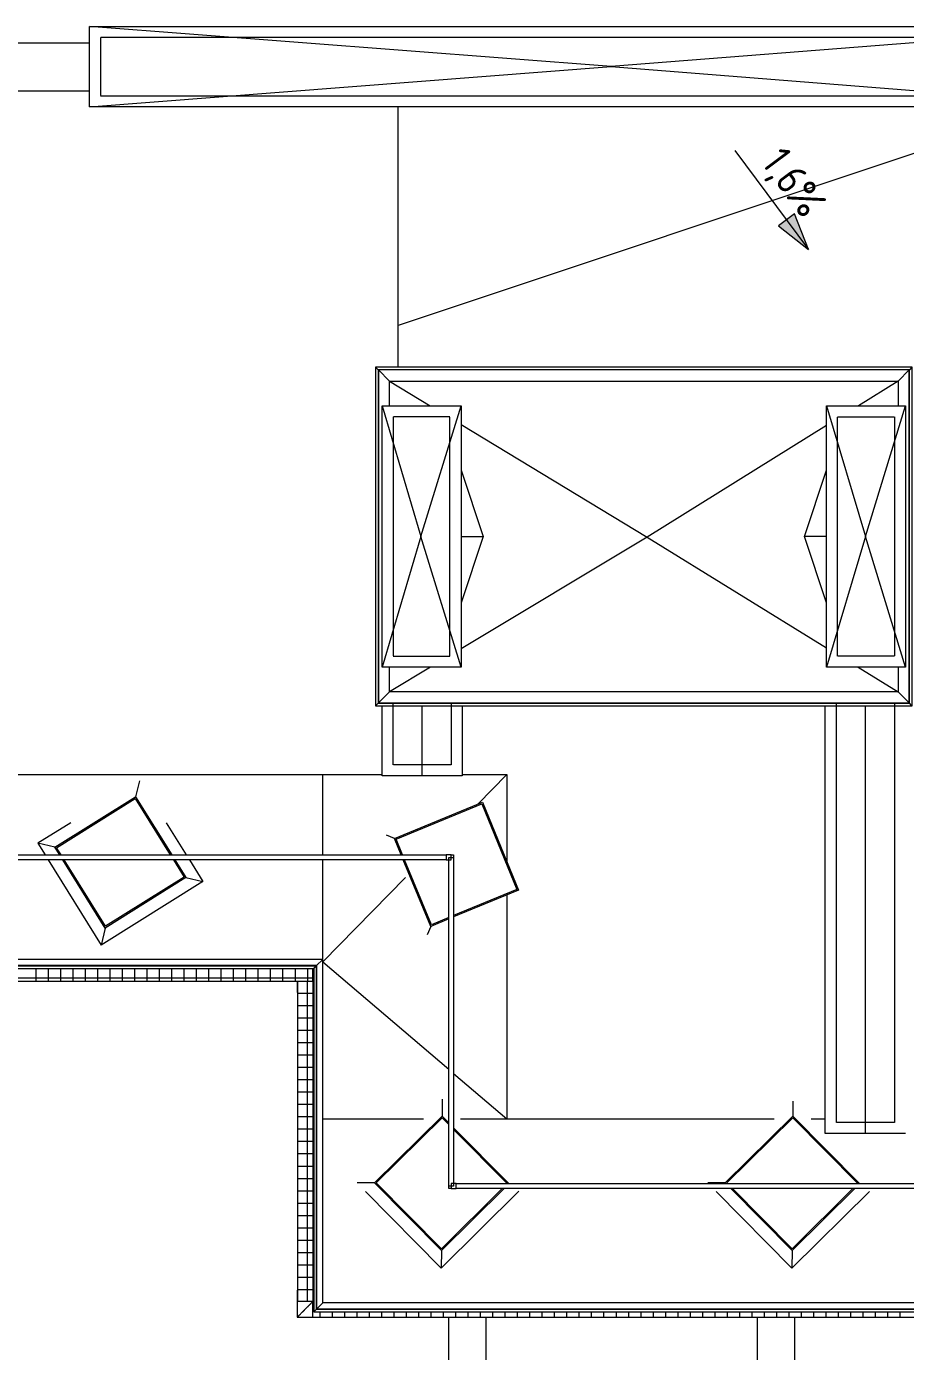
# Model space of a CAD drawing. Header units: millimetres. Extents: x -515342 to 330399, y -224905 to 507333.
# Drawn here: x -276782 to -269662, y 487668 to 498391 of the extents above; entities that cross this region are included whole.
import ezdxf

# ---------------------------------------------------------------- set-up
doc = ezdxf.new("R2010")
doc.units = ezdxf.units.MM
doc.linetypes.add('ADSK_Невидимые', pattern=[5, 3, -2])
for name, color, linetype, lineweight in [('Витраж', 7, 'Continuous', 0), ('Крыша', 7, 'Continuous', 0), ('Линии', 7, 'Continuous', 0), ('Обобщенные модели', 7, 'Continuous', 0), ('Ограждение', 7, 'Continuous', 0), ('Размеры', 7, 'Continuous', 0), ('Стены', 7, 'Continuous', 0), ('Стены наружные', 7, 'Continuous', 0)]:
    doc.layers.add(name, color=color, linetype=linetype, lineweight=lineweight)
doc.styles.add('GOST Common_1', font='', dxfattribs={"width": 0.9, "height": 250})
doc.styles.get('GOST Common_1').set_extended_font_data('GOST Common')

# ---------------------------------------------------------------- blocks, each defined once
blk = doc.blocks.new('Ограждение - Ограждение-9801391-О_АР_П_Крыша')
at = {"layer": 'Ограждение'}
for p, q in [((85252, 6768), (85252, 4027)), ((89598, 6768), (85252, 6768)), ((85274, 6746), (85253, 6767)), ((89597, 6767), (89576, 6746)), ((89598, 4027), (89598, 6768)), ((85274, 6746), (85274, 4049)), ((89576, 6746), (85274, 6746)), ((85275, 6745), (85275, 4050)), ((89575, 6745), (85275, 6745)), ((85365, 6655), (85275, 6745)), ((89575, 6745), (89485, 6655)), ((89575, 4050), (89575, 6745)), ((89576, 4049), (89576, 6746)), ((85275, 4050), (85365, 4140)), ((89575, 4050), (89485, 4140)), ((85252, 4027), (89598, 4027)), ((85253, 4028), (85274, 4049)), ((85274, 4049), (89576, 4049)), ((85275, 4050), (89575, 4050)), ((89597, 4028), (89576, 4049))]:
    blk.add_line(p, q, dxfattribs=at)
for points in [[(85253, 6767), (85253, 6767), (85252, 6768), (85252, 6768), (85252, 6768), (85252, 6768)], [(89598, 6768), (89598, 6768), (89598, 6768), (89598, 6768), (89597, 6767), (89597, 6767)], [(85275, 6745), (85275, 6745), (85275, 6745), (85274, 6746), (85274, 6746), (85274, 6746)], [(89576, 6746), (89576, 6746), (89576, 6746), (89575, 6745), (89575, 6745), (89575, 6745)], [(85252, 4027), (85252, 4027), (85252, 4027), (85252, 4027), (85253, 4028), (85253, 4028)], [(85274, 4049), (85274, 4049), (85274, 4049), (85275, 4050), (85275, 4050), (85275, 4050)], [(89576, 4049), (89576, 4049), (89576, 4049), (89575, 4050), (89575, 4050), (89575, 4050)], [(89598, 4027), (89598, 4027), (89598, 4027), (89598, 4027), (89597, 4028), (89597, 4028)]]:
    blk.add_open_spline(points, degree=3, dxfattribs=at)
blk = doc.blocks.new('Ограждение - Ограждение-9809147-О_АР_П_Крыша')
at = {"layer": 'Ограждение'}
for p, q in [((84775, 1925), (84825, 1975)), ((84775, 1925), (16885, 1925)), ((16886, 1924), (84774, 1924)), ((16908, 1902), (84752, 1902)), ((84752, 1902), (84752, -878)), ((84753, 1903), (84774, 1924)), ((84774, 1924), (84774, -856)), ((84775, -855), (84775, 1925)), ((84753, -877), (84774, -856)), ((84774, -856), (101486, -856)), ((84775, -855), (84825, -805)), ((101485, -855), (84775, -855)), ((84752, -878), (101508, -878))]:
    blk.add_line(p, q, dxfattribs=at)
for points in [[(84752, 1902), (84752, 1902), (84752, 1902), (84752, 1902), (84753, 1903), (84753, 1903)], [(84774, 1924), (84774, 1924), (84774, 1924), (84775, 1925), (84775, 1925), (84775, 1925)], [(84774, -856), (84774, -856), (84774, -856), (84775, -855), (84775, -855), (84775, -855)], [(84752, -878), (84752, -878), (84752, -878), (84752, -878), (84753, -877), (84753, -877)]]:
    blk.add_open_spline(points, degree=3, dxfattribs=at)
blk = doc.blocks.new('Прямоугольный импост - АР_Импост_40х40 _стойка ограждения на кровле_-10060282-О_АР_П_Крыша')
at = {"layer": 'Витраж'}
for p, q in [((85800, 2820), (85825, 2820)), ((85825, 2820), (85825, 2780)), ((85825, 2780), (85800, 2780))]:
    blk.add_line(p, q, dxfattribs=at)
blk = doc.blocks.new('Прямоугольный импост - АР_Импост_40х40 _стойка ограждения на кровле_-10057260-О_АР_П_Крыша')
at = {"layer": 'Витраж'}
for p, q in [((675, 20), (975, 20)), ((975, -20), (675, -20))]:
    blk.add_line(p, q, dxfattribs=at)
blk = doc.blocks.new('Прямоугольный импост - АР_Импост_40х40 _стойка ограждения на кровле_-10060277-О_АР_П_Крыша')
at = {"layer": 'Витраж'}
for p, q in [((85500, 2820), (85800, 2820)), ((85800, 2780), (85500, 2780))]:
    blk.add_line(p, q, dxfattribs=at)
blk = doc.blocks.new('Прямоугольный импост - АР_Импост_40х40 _стойка ограждения на кровле_-10059440-О_АР_П_Крыша')
at = {"layer": 'Витраж'}
for p, q in [((85845, 140), (85845, 400)), ((85885, 400), (85885, 140)), ((85885, 140), (85845, 140))]:
    blk.add_line(p, q, dxfattribs=at)
blk = doc.blocks.new('Прямоугольный импост - АР_Импост_40х40 _стойка ограждения на кровле_-10059441-О_АР_П_Крыша')
at = {"layer": 'Витраж'}
for p, q in [((375, -20), (375, 20)), ((375, 20), (675, 20)), ((675, -20), (375, -20))]:
    blk.add_line(p, q, dxfattribs=at)
blk = doc.blocks.new('Прямоугольный импост - АР_Импост_40х40 _стойка ограждения на кровле_-10059241-О_АР_П_Крыша')
at = {"layer": 'Витраж'}
for p, q in [((16040, 2780), (16040, 2820)), ((16040, 2820), (16340, 2820)), ((16340, 2780), (16040, 2780))]:
    blk.add_line(p, q, dxfattribs=at)
blk = doc.blocks.new('Прямоугольный импост - АР_Импост_40х40 _поручень ограждения на кровле_-10059455-О_АР_П_Крыша')
at = {"layer": 'Витраж'}
blk.add_line((85865, 120), (85845, 120), dxfattribs=at)
blk = doc.blocks.new('Прямоугольный импост - АР_Импост_40х40 _стойка ограждения на кровле_-10059257-О_АР_П_Крыша')
at = {"layer": 'Витраж'}
for p, q in [((0, 20), (-40, 20)), ((-40, 20), (-40, -20)), ((0, -20), (0, 20)), ((-40, -20), (0, -20))]:
    blk.add_line(p, q, dxfattribs=at)
blk = doc.blocks.new('Прямоугольный импост - АР_Импост_40х40 _поручень ограждения на кровле_-10059454-О_АР_П_Крыша')
at = {"layer": 'Витраж'}
blk.add_line((85845, 120), (85845, 140), dxfattribs=at)
blk = doc.blocks.new('Прямоугольный импост - АР_Импост_40х40 _поручень ограждения на кровле_-10060284-О_АР_П_Крыша')
at = {"layer": 'Витраж'}
blk.add_line((85885, 2820), (85885, 2800), dxfattribs=at)
blk = doc.blocks.new('Прямоугольный импост - АР_Импост_40х40 _стойка ограждения на кровле_-10060271-О_АР_П_Крыша')
at = {"layer": 'Витраж'}
for p, q in [((-40, -20), (-40, 20)), ((-40, 20), (0, 20)), ((0, 20), (0, -20)), ((0, -20), (-40, -20))]:
    blk.add_line(p, q, dxfattribs=at)
blk = doc.blocks.new('Прямоугольный импост - АР_Импост_40х40 _поручень ограждения на кровле_-10060283-О_АР_П_Крыша')
at = {"layer": 'Витраж'}
blk.add_line((85865, 2820), (85885, 2820), dxfattribs=at)
blk = doc.blocks.new('Ограждение - Ограждение-10610206-О_АР_П_Крыша')
at = {"layer": 'Ограждение'}
for p, q in [((85845, -2690), (85845, -920)), ((86145, -920), (86145, -2390)), ((88345, -2390), (88345, -920)), ((88645, -920), (88645, -2690)), ((86145, -2390), (85845, -2690)), ((86145, -2390), (88345, -2390)), ((88345, -2390), (88645, -2690)), ((88645, -2690), (85845, -2690))]:
    blk.add_line(p, q, dxfattribs=at)
blk = doc.blocks.new('FP_15-О_АР_П_Крыша')
at = {"layer": 'Обобщенные модели'}
for p, q in [((11935, 84), (11935, 125)), ((12035, 84), (12035, 125)), ((12135, 84), (12135, 125)), ((12235, 84), (12235, 125)), ((12335, 84), (12335, 125)), ((12435, 84), (12435, 125)), ((12535, 84), (12535, 125)), ((12635, 84), (12635, 125)), ((12735, 84), (12735, 125)), ((12835, 84), (12835, 125)), ((12935, 84), (12935, 125)), ((13035, 84), (13035, 125)), ((13135, 84), (13135, 125)), ((13235, 84), (13235, 125)), ((13335, 84), (13335, 125)), ((13435, 84), (13435, 125)), ((13535, 84), (13535, 125)), ((13635, 84), (13635, 125)), ((13735, 84), (13735, 125)), ((13835, 84), (13835, 125)), ((13935, 84), (13935, 125)), ((14035, 84), (14035, 125)), ((14135, 84), (14135, 125)), ((14235, 84), (14235, 125)), ((14335, 84), (14335, 125)), ((14435, 84), (14435, 125)), ((14535, 84), (14535, 125)), ((14635, 84), (14635, 125)), ((14735, 84), (14735, 125)), ((14835, 84), (14835, 125)), ((14935, 84), (14935, 125)), ((15035, 84), (15035, 125)), ((15135, 84), (15135, 125)), ((15235, 84), (15235, 125)), ((15335, 84), (15335, 125)), ((15435, 84), (15435, 125)), ((15535, 84), (15535, 125)), ((15635, 84), (15635, 125)), ((15735, 84), (15735, 125)), ((15835, 84), (15835, 125)), ((15935, 84), (15935, 125)), ((16035, 84), (16035, 125)), ((16135, 84), (16135, 125)), ((16235, 84), (16235, 125)), ((16335, 84), (16335, 125)), ((16435, 84), (16435, 125)), ((16535, 84), (16535, 125)), ((16635, 84), (16635, 125)), ((16691, 29), (16683, 29))]:
    blk.add_line(p, q, dxfattribs=at)
blk = doc.blocks.new('Влж_Решетка для желоба - Решетка 125-9886788-О_АР_П_Крыша')
at = {"layer": 'Обобщенные модели'}
for p, q in [((16691, 125), (0, 125)), ((16691, 125), (16691, 0)), ((16691, 0), (16683, 0))]:
    blk.add_line(p, q, dxfattribs=at)
blk.add_blockref('FP_15-О_АР_П_Крыша', (0, 0), dxfattribs=at)
blk = doc.blocks.new('FP_17-О_АР_П_Крыша')
at = {"layer": 'Обобщенные модели'}
for p, q in [((22, -98), (67858, -98)), ((65614, -22), (65614, -41)), ((65614, -41), (65614, -84)), ((65614, -84), (65614, -125)), ((65714, -22), (65714, -41)), ((65714, -41), (65714, -84)), ((65714, -84), (65714, -125)), ((65814, -22), (65814, -41)), ((65814, -41), (65814, -84)), ((65814, -84), (65814, -125)), ((65914, -22), (65914, -41)), ((65914, -41), (65914, -84)), ((65914, -84), (65914, -125)), ((66014, -22), (66014, -41)), ((66014, -41), (66014, -84)), ((66014, -84), (66014, -125)), ((66114, -22), (66114, -41)), ((66114, -41), (66114, -84)), ((66114, -84), (66114, -125)), ((66214, -22), (66214, -41)), ((66214, -41), (66214, -84)), ((66214, -84), (66214, -125)), ((66314, -22), (66314, -41)), ((66314, -41), (66314, -84)), ((66314, -84), (66314, -125)), ((66414, -22), (66414, -41)), ((66414, -41), (66414, -84)), ((66414, -84), (66414, -125)), ((66514, -22), (66514, -41)), ((66514, -41), (66514, -84)), ((66514, -84), (66514, -125)), ((66614, -22), (66614, -41)), ((66614, -41), (66614, -84)), ((66614, -84), (66614, -125)), ((66714, -22), (66714, -41)), ((66714, -41), (66714, -84)), ((66714, -84), (66714, -125)), ((66814, -22), (66814, -41)), ((66814, -41), (66814, -84)), ((66814, -84), (66814, -125)), ((66914, -22), (66914, -41)), ((66914, -41), (66914, -84)), ((66914, -84), (66914, -125)), ((67014, -22), (67014, -41)), ((67014, -41), (67014, -84)), ((67014, -84), (67014, -125)), ((67114, -22), (67114, -41)), ((67114, -41), (67114, -84)), ((67114, -84), (67114, -125)), ((67214, -22), (67214, -41)), ((67214, -41), (67214, -84)), ((67214, -84), (67214, -125)), ((67314, -22), (67314, -41)), ((67314, -41), (67314, -84)), ((67314, -84), (67314, -125)), ((67414, -22), (67414, -41)), ((67414, -41), (67414, -84)), ((67414, -84), (67414, -125)), ((67514, -22), (67514, -41)), ((67514, -41), (67514, -84)), ((67514, -84), (67514, -125)), ((67614, -22), (67614, -41)), ((67614, -41), (67614, -84)), ((67614, -84), (67614, -125)), ((67714, -22), (67714, -41)), ((67714, -41), (67714, -84)), ((67714, -84), (67714, -125)), ((67814, -22), (67814, -41)), ((67814, -41), (67814, -84)), ((67814, -84), (67814, -125))]:
    blk.add_line(p, q, dxfattribs=at)
blk = doc.blocks.new('Влж_Решетка для желоба - Решетка 125-9912624-О_АР_П_Крыша')
at = {"layer": 'Обобщенные модели'}
for p, q in [((67858, -22), (67858, -125)), ((125, -125), (67733, -125))]:
    blk.add_line(p, q, dxfattribs=at)
blk.add_blockref('FP_17-О_АР_П_Крыша', (0, 0), dxfattribs=at)
blk = doc.blocks.new('FP_18-О_АР_П_Крыша')
at = {"layer": 'Обобщенные модели'}
for p, q in [((95, 84), (95, 125)), ((195, 84), (195, 125)), ((295, 84), (295, 125)), ((395, 84), (395, 125)), ((495, 84), (495, 125)), ((595, 84), (595, 125)), ((695, 84), (695, 125)), ((795, 84), (795, 125)), ((895, 84), (895, 125)), ((995, 84), (995, 125)), ((1095, 84), (1095, 125)), ((1195, 84), (1195, 125)), ((1295, 84), (1295, 125)), ((1395, 84), (1395, 125)), ((1495, 84), (1495, 125)), ((1595, 84), (1595, 125)), ((1695, 84), (1695, 125)), ((1795, 84), (1795, 125)), ((1895, 84), (1895, 125)), ((1995, 84), (1995, 125)), ((2095, 84), (2095, 125)), ((2195, 84), (2195, 125)), ((2295, 84), (2295, 125)), ((2395, 84), (2395, 125)), ((2495, 84), (2495, 125)), ((0, 42), (2594, 42)), ((95, 41), (95, 84)), ((95, 0), (95, 41)), ((195, 41), (195, 84)), ((195, 0), (195, 41)), ((295, 41), (295, 84)), ((295, 0), (295, 41)), ((395, 41), (395, 84)), ((395, 0), (395, 41)), ((495, 41), (495, 84)), ((495, 0), (495, 41)), ((595, 41), (595, 84)), ((595, 0), (595, 41)), ((695, 41), (695, 84)), ((695, 0), (695, 41)), ((795, 41), (795, 84)), ((795, 0), (795, 41)), ((895, 41), (895, 84)), ((895, 0), (895, 41)), ((995, 41), (995, 84)), ((995, 0), (995, 41)), ((1095, 41), (1095, 84)), ((1095, 0), (1095, 41)), ((1195, 41), (1195, 84)), ((1195, 0), (1195, 41)), ((1295, 41), (1295, 84)), ((1295, 0), (1295, 41)), ((1395, 41), (1395, 84)), ((1395, 0), (1395, 41)), ((1495, 41), (1495, 84)), ((1495, 0), (1495, 41)), ((1595, 41), (1595, 84)), ((1595, 0), (1595, 41)), ((1695, 41), (1695, 84)), ((1695, 0), (1695, 41)), ((1795, 41), (1795, 84)), ((1795, 0), (1795, 41)), ((1895, 41), (1895, 84)), ((1895, 0), (1895, 41)), ((1995, 41), (1995, 84)), ((1995, 0), (1995, 41)), ((2095, 41), (2095, 84)), ((2095, 0), (2095, 41)), ((2195, 41), (2195, 84)), ((2195, 0), (2195, 41)), ((2295, 41), (2295, 84)), ((2295, 0), (2295, 41)), ((2395, 41), (2395, 84)), ((2395, 0), (2395, 41)), ((2495, 41), (2495, 84)), ((2495, 0), (2495, 41))]:
    blk.add_line(p, q, dxfattribs=at)
blk = doc.blocks.new('Влж_Решетка для желоба - Решетка 125-9912729-О_АР_П_Крыша')
at = {"layer": 'Обобщенные модели'}
for p, q in [((0, 0), (0, 125)), ((2594, 125), (0, 125)), ((2594, 125), (2594, 0)), ((2594, 0), (0, 0))]:
    blk.add_line(p, q, dxfattribs=at)
blk.add_blockref('FP_18-О_АР_П_Крыша', (0, 0), dxfattribs=at)
blk = doc.blocks.new('ASVP_ОМ_Водосточная воронка_Желоб - Водосточная воронка 125_100-9884792-О_АР_П_Крыша')
at = {"layer": 'Обобщенные модели'}
for points, knots in [([(33, 80), (34, 79), (36, 79), (39, 78), (40, 78)], [-0.30539456, -0.30539456, -0.30539456, -0.30539456, -0.28571429, -0.2511417, -0.2511417, -0.2511417, -0.2511417]), ([(40, -78), (39, -78), (36, -79), (34, -79), (33, -79)], [-0.75, -0.75, -0.75, -0.75, -0.71428571, -0.69558945, -0.69558945, -0.69558945, -0.69558945])]:
    blk.add_open_spline(points, degree=3, knots=knots, dxfattribs=at)
blk = doc.blocks.new('Влж_Детали для желоба - Угол 90гр 125-9912730-О_АР_П_Крыша')
at = {"layer": 'Обобщенные модели'}
for p, q in [((-103, 63), (92, 63)), ((0, 62), (-103, 62)), ((92, 63), (92, 62)), ((1, -64), (92, -64)), ((1, -155), (1, -64)), ((92, -63), (92, -64)), ((1, -155), (0, -155))]:
    blk.add_line(p, q, dxfattribs=at)
blk = doc.blocks.new('Влж_Детали для желоба - Угол 90гр 125-9912731-О_АР_П_Крыша')
at = {"layer": 'Обобщенные модели'}
for p, q in [((92, 64), (-126, 64)), ((-126, 64), (-126, -155)), ((-125, 63), (-125, -62)), ((0, 63), (-125, 63)), ((92, 64), (92, 63)), ((1, -70), (1, -64)), ((92, -64), (1, -64)), ((92, -62), (92, -64)), ((-125, -155), (-126, -155))]:
    blk.add_line(p, q, dxfattribs=at)
blk.add_open_spline([(-125, 63), (-125, 63), (-124, 61), (-120, 58), (-117, 54), (-113, 50), (-110, 47), (-106, 43), (-101, 38), (-95, 32), (-90, 28), (-86, 24), (-83, 20), (-79, 16), (-75, 12), (-71, 8), (-67, 4), (-62, 0), (-58, -4), (-54, -8), (-50, -12), (-46, -16), (-42, -20), (-39, -24), (-35, -28), (-31, -31), (-28, -35), (-23, -39), (-19, -43), (-15, -47), (-12, -50), (-8, -54), (-5, -58), (-1, -61), (0, -62), (0, -62)], degree=3, knots=[0, 0, 0, 0, 0.083333, 0.125, 0.166667, 0.208333, 0.229167, 0.25, 0.291667, 0.333333, 0.354167, 0.375, 0.395833, 0.416667, 0.4375, 0.458333, 0.479167, 0.5, 0.520833, 0.541667, 0.5625, 0.583333, 0.604167, 0.625, 0.645833, 0.666667, 0.6875, 0.708333, 0.75, 0.770833, 0.791667, 0.833333, 0.875, 0.916667, 1, 1, 1, 1], dxfattribs=at)

msp = doc.modelspace()

# ---------------------------------------------------------------- hatches: boundary and pattern name
at = {"layer": 'Размеры'}
msp.add_hatch(color=256, dxfattribs=at).paths.add_polyline_path([(-270446.8129, 496585.5173), (-270561.7635, 496874.0447), (-270690.6267, 496777.9141)])

# ---------------------------------------------------------------- linework, layer by layer
at = {"layer": 'Крыша'}
for p, q in [((-276272.0024, 497741.4811), (-276272.0024, 498391.4811)), ((-272045.0358, 498066.4811), (-276272.0024, 498391.4811)), ((-276272.0024, 498391.4811), (-267942.0024, 498391.4811)), ((-267942.0024, 498391.4811), (-272045.0358, 498066.4811)), ((-276272.0024, 498256.4811), (-276912.0024, 498256.4811)), ((-276272.0024, 497741.4811), (-272045.0358, 498066.4811)), ((-272045.0358, 498066.4811), (-267942.0024, 497741.4811)), ((-276912.0024, 497871.4811), (-276272.0024, 497871.4811)), ((-267942.0024, 497741.4811), (-276272.0024, 497741.4811)), ((-273772.0024, 495634.6904), (-273772.0024, 497741.4811)), ((-268462.0024, 497741.4811), (-273772.0024, 495971.4811)), ((-273842.0024, 495521.4811), (-269722.0024, 495521.4811)), ((-273842.0024, 495321.4811), (-273842.0024, 495521.4811)), ((-273842.0024, 495521.4811), (-273511.5553, 495321.4811)), ((-269722.0024, 495521.4811), (-270044.0823, 495321.4811)), ((-269722.0024, 495521.4811), (-269722.0024, 495321.4811)), ((-273902.0024, 495321.4811), (-273262.0024, 495321.4811)), ((-273902.0024, 493206.4811), (-273902.0024, 495321.4811)), ((-273902.0024, 495321.4811), (-273587.0024, 494263.9811)), ((-273587.0024, 494263.9811), (-273262.0024, 495321.4811)), ((-273262.0024, 495321.4811), (-273262.0024, 493206.4811)), ((-270302.0024, 495321.4811), (-269662.0024, 495321.4811)), ((-270302.0024, 493206.4811), (-270302.0024, 495321.4811)), ((-270302.0024, 495321.4811), (-269987.0024, 494263.9811)), ((-269987.0024, 494263.9811), (-269662.0024, 495321.4811)), ((-269662.0024, 495321.4811), (-269662.0024, 493206.4811)), ((-273262.0024, 495170.4416), (-271755.5874, 494258.6981)), ((-270302.0024, 495161.322), (-271755.5874, 494258.6981)), ((-273262.0024, 494801.4811), (-273082.8358, 494263.9811)), ((-270481.1691, 494263.9811), (-270302.0024, 494801.4811)), ((-273587.0024, 494263.9811), (-273902.0024, 493206.4811)), ((-273262.0024, 493206.4811), (-273587.0024, 494263.9811)), ((-273262.0024, 494263.9811), (-273082.8358, 494263.9811)), ((-273082.8358, 494263.9811), (-273262.0024, 493726.4811)), ((-271755.5874, 494258.6981), (-273262.0024, 493354.5834)), ((-271755.5874, 494258.6981), (-270302.0024, 493363.6267)), ((-270302.0024, 493726.4811), (-270481.1691, 494263.9811)), ((-270302.0024, 494263.9811), (-270481.1691, 494263.9811)), ((-269987.0024, 494263.9811), (-270302.0024, 493206.4811)), ((-269662.0024, 493206.4811), (-269987.0024, 494263.9811)), ((-273262.0024, 493206.4811), (-273902.0024, 493206.4811)), ((-273842.0024, 493006.4811), (-273842.0024, 493206.4811)), ((-273508.767, 493206.4811), (-273842.0024, 493006.4811)), ((-269662.0024, 493206.4811), (-270302.0024, 493206.4811)), ((-270046.8, 493206.4811), (-269722.0024, 493006.4811)), ((-269722.0024, 493206.4811), (-269722.0024, 493006.4811)), ((-269722.0024, 493006.4811), (-273842.0024, 493006.4811)), ((-273902.0024, 492326.4811), (-273902.0024, 492893.2477)), ((-273577.0024, 492326.4811), (-273577.0024, 492893.2477)), ((-273252.0024, 492893.2477), (-273252.0024, 492326.4811)), ((-270312.0024, 489431.4811), (-270312.0024, 492893.3404)), ((-269987.0024, 489431.4811), (-269987.0024, 492893.2976)), ((-278494.4656, 492336.4212), (-273902.0024, 492336.4212)), ((-274382.0024, 491686.4811), (-274382.0024, 492336.4212)), ((-273252.0024, 492326.4811), (-273902.0024, 492326.4811)), ((-273252.0024, 492336.4212), (-272892.0024, 492336.4212)), ((-272892.0024, 492336.4212), (-273126.2519, 492098.4776)), ((-272892.0024, 492336.4212), (-272892.0024, 491634.076)), ((-276537.841, 491745.5344), (-275901.4556, 492142.4143)), ((-275901.4556, 492142.4143), (-275617.1142, 491686.4811)), ((-273788.4511, 491814.8369), (-273094.9996, 492100.538)), ((-273094.9996, 492100.538), (-272809.2985, 491407.0866)), ((-273735.5687, 491686.4811), (-273788.4511, 491814.8369)), ((-276501.0126, 491686.4811), (-276537.841, 491745.5344)), ((-276140.9611, 491109.1491), (-276476.0667, 491646.4811)), ((-275592.1683, 491646.4811), (-275504.5757, 491506.029)), ((-274382.0024, 488061.4811), (-274382.0024, 491646.4811)), ((-273502.75, 491121.3855), (-273719.0887, 491646.4811)), ((-275504.5757, 491506.029), (-276140.9611, 491109.1491)), ((-273712.4929, 491502.9915), (-274382.0024, 490822.9237)), ((-272809.2985, 491407.0866), (-273322.0024, 491195.8532)), ((-272892.0024, 491362.1972), (-272892.0024, 489551.4811)), ((-273362.0024, 491179.3733), (-273502.75, 491121.3855)), ((-274382.0024, 490841.4212), (-342372.0024, 490841.4212)), ((-274382.0024, 490822.9237), (-273362.0024, 489952.5402)), ((-273322.0024, 489918.4075), (-272892.0024, 489551.4811)), ((-274382.0024, 489551.4811), (-273565.7376, 489551.4811)), ((-273948.5753, 489031.6857), (-273415.3463, 489559.1009)), ((-273415.3463, 489559.1009), (-273362.0024, 489505.169)), ((-273266.6778, 489551.4811), (-270725.7376, 489551.4811)), ((-271108.5753, 489031.6857), (-270575.3463, 489559.1009)), ((-270575.3463, 489559.1009), (-270048.5337, 489026.4811)), ((-270426.6778, 489551.4811), (-270312.0024, 489551.4811)), ((-273322.0024, 489464.7281), (-272888.5337, 489026.4811)), ((-269662.0024, 489431.4811), (-270312.0024, 489431.4811)), ((-273421.1601, 488498.4567), (-273948.5753, 489031.6857)), ((-271103.4275, 489026.4811), (-271108.5753, 489031.6857)), ((-272927.756, 488986.4811), (-273421.1601, 488498.4567)), ((-270581.1601, 488498.4567), (-271063.8636, 488986.4811)), ((-270087.756, 488986.4811), (-270581.1601, 488498.4567)), ((-257772.0024, 488061.4811), (-274382.0024, 488061.4811))]:
    msp.add_line(p, q, dxfattribs=at)
at = {"layer": 'Линии', "linetype": 'ADSK_Невидимые'}
for p, q in [((-268032.0024, 498301.4811), (-276182.0024, 498301.4811)), ((-276182.0024, 498301.4811), (-276182.0024, 497831.4811)), ((-276182.0024, 497831.4811), (-268032.0024, 497831.4811)), ((-273812.0024, 495231.4811), (-273812.0024, 493296.4811)), ((-273352.0024, 495231.4811), (-273812.0024, 495231.4811)), ((-273352.0024, 493296.4811), (-273352.0024, 495231.4811)), ((-270212.0024, 495231.4811), (-269752.0024, 495231.4811)), ((-270212.0024, 493296.4811), (-270212.0024, 495231.4811)), ((-269752.0024, 495231.4811), (-269752.0024, 493296.4811)), ((-273812.0024, 493296.4811), (-273352.0024, 493296.4811)), ((-269752.0024, 493296.4811), (-270212.0024, 493296.4811)), ((-273812.0024, 492915.2959), (-273342.0024, 492915.2959)), ((-273812.0024, 492416.4811), (-273812.0024, 492915.2959)), ((-273342.0024, 492915.2959), (-273342.0024, 492416.4811)), ((-270222.0024, 492915.2959), (-269752.0024, 492915.2959)), ((-270222.0024, 489521.4811), (-270222.0024, 492915.2959)), ((-269752.0024, 492915.2959), (-269752.0024, 489521.4811)), ((-273342.0024, 492416.4811), (-273812.0024, 492416.4811)), ((-269752.0024, 489521.4811), (-270222.0024, 489521.4811))]:
    msp.add_line(p, q, dxfattribs=at)
at = {"layer": 'Размеры'}
for p, q in [((-271044.7536, 497387.0576), (-270446.8129, 496585.5173)), ((-270561.7635, 496874.0447), (-270690.6267, 496777.9141)), ((-270446.8129, 496585.5173), (-270561.7635, 496874.0447)), ((-270690.6267, 496777.9141), (-270446.8129, 496585.5173))]:
    msp.add_line(p, q, dxfattribs=at)
at = {"layer": 'Стены'}
for p, q in [((-275867.7806, 492287.694), (-275898.2622, 492156.1912)), ((-276421.5119, 491947.7212), (-276689.3866, 491780.6619)), ((-275650.3974, 491947.7212), (-275487.4758, 491686.4811)), ((-273801.5064, 491820.2736), (-273866.0503, 491847.1517)), ((-276551.6179, 491748.7279), (-276689.3866, 491780.6619)), ((-276689.3866, 491780.6619), (-276630.651, 491686.4811)), ((-276605.7051, 491646.4811), (-276176.0886, 490957.6035)), ((-275462.5299, 491646.4811), (-275353.0302, 491470.9015)), ((-275353.0302, 491470.9015), (-276176.0886, 490957.6035)), ((-275490.7989, 491502.8356), (-275353.0302, 491470.9015)), ((-276144.1545, 491095.3722), (-276176.0886, 490957.6035)), ((-273508.1866, 491108.3301), (-273537.0536, 491039.0104)), ((-273414.5224, 489709.3928), (-273415.2687, 489573.2428)), ((-270574.6092, 489693.5696), (-270575.2687, 489573.2428)), ((-273962.7172, 489031.7632), (-274102.5238, 489032.5296)), ((-271122.7172, 489031.7632), (-271262.5238, 489032.5296)), ((-274035.4184, 488963.0629), (-273422.0129, 488342.8955)), ((-272792.8709, 488965.1778), (-273422.0129, 488342.8955)), ((-271195.4184, 488963.0629), (-270582.0129, 488342.8955)), ((-269955.0091, 488963.0629), (-270582.0129, 488342.8955)), ((-273421.2377, 488484.3147), (-273422.0129, 488342.8955)), ((-270581.2377, 488484.3147), (-270582.0129, 488342.8955))]:
    msp.add_line(p, q, dxfattribs=at)
at = {"layer": 'Стены наружные'}
for p, q in [((-276551.6179, 491748.7279), (-275898.2622, 492156.1912)), ((-275898.2622, 492156.1912), (-275605.3289, 491686.4811)), ((-273801.5064, 491820.2736), (-273089.563, 492113.5934)), ((-273089.563, 492113.5934), (-272796.2432, 491401.6499)), ((-273746.3841, 491686.4811), (-273801.5064, 491820.2736)), ((-276512.7979, 491686.4811), (-276551.6179, 491748.7279)), ((-276144.1545, 491095.3722), (-276487.852, 491646.4811)), ((-275580.383, 491646.4811), (-275490.7989, 491502.8356)), ((-273508.1866, 491108.3301), (-273729.9042, 491646.4811)), ((-275490.7989, 491502.8356), (-276144.1545, 491095.3722)), ((-272796.2432, 491401.6499), (-273322.0024, 491185.0378)), ((-273362.0024, 491168.5578), (-273508.1866, 491108.3301)), ((-273962.7172, 489031.7632), (-273415.2687, 489573.2428)), ((-273415.2687, 489573.2428), (-273362.0024, 489519.3893)), ((-271122.7172, 489031.7632), (-270575.2687, 489573.2428)), ((-270575.2687, 489573.2428), (-270034.4685, 489026.4811)), ((-273322.0024, 489478.9484), (-272874.4685, 489026.4811)), ((-273421.2377, 488484.3147), (-273962.7172, 489031.7632)), ((-271122.7172, 489031.7632), (-271117.4927, 489026.4811)), ((-272913.5357, 488986.4811), (-273421.2377, 488484.3147)), ((-270581.2377, 488484.3147), (-271077.9288, 488986.4811)), ((-270073.5357, 488986.4811), (-270581.2377, 488484.3147))]:
    msp.add_line(p, q, dxfattribs=at)

# ---------------------------------------------------------------- block references
at = {"layer": 'Витраж'}
for name, p in [('Прямоугольный импост - АР_Импост_40х40 _стойка ограждения на кровле_-10057260-О_АР_П_Крыша', (-277682.0024, 491666.4811)), ('Прямоугольный импост - АР_Импост_40х40 _стойка ограждения на кровле_-10057260-О_АР_П_Крыша', (-277382.0024, 491666.4811)), ('Прямоугольный импост - АР_Импост_40х40 _стойка ограждения на кровле_-10057260-О_АР_П_Крыша', (-277082.0024, 491666.4811)), ('Прямоугольный импост - АР_Импост_40х40 _стойка ограждения на кровле_-10057260-О_АР_П_Крыша', (-276782.0024, 491666.4811)), ('Прямоугольный импост - АР_Импост_40х40 _стойка ограждения на кровле_-10057260-О_АР_П_Крыша', (-276482.0024, 491666.4811)), ('Прямоугольный импост - АР_Импост_40х40 _стойка ограждения на кровле_-10057260-О_АР_П_Крыша', (-276182.0024, 491666.4811)), ('Прямоугольный импост - АР_Импост_40х40 _стойка ограждения на кровле_-10057260-О_АР_П_Крыша', (-275882.0024, 491666.4811)), ('Прямоугольный импост - АР_Импост_40х40 _стойка ограждения на кровле_-10057260-О_АР_П_Крыша', (-275582.0024, 491666.4811)), ('Прямоугольный импост - АР_Импост_40х40 _стойка ограждения на кровле_-10057260-О_АР_П_Крыша', (-275282.0024, 491666.4811)), ('Прямоугольный импост - АР_Импост_40х40 _стойка ограждения на кровле_-10057260-О_АР_П_Крыша', (-274982.0024, 491666.4811)), ('Прямоугольный импост - АР_Импост_40х40 _стойка ограждения на кровле_-10057260-О_АР_П_Крыша', (-274682.0024, 491666.4811)), ('Прямоугольный импост - АР_Импост_40х40 _стойка ограждения на кровле_-10060277-О_АР_П_Крыша', (-359207.0024, 488866.4811)), ('Прямоугольный импост - АР_Импост_40х40 _стойка ограждения на кровле_-10060282-О_АР_П_Крыша', (-359207.0024, 488866.4811)), ('Прямоугольный импост - АР_Импост_40х40 _поручень ограждения на кровле_-10060283-О_АР_П_Крыша', (-359207.0024, 488866.4811)), ('Прямоугольный импост - АР_Импост_40х40 _поручень ограждения на кровле_-10060284-О_АР_П_Крыша', (-359207.0024, 488866.4811)), ('Прямоугольный импост - АР_Импост_40х40 _стойка ограждения на кровле_-10059440-О_АР_П_Крыша', (-359207.0024, 488866.4811)), ('Прямоугольный импост - АР_Импост_40х40 _поручень ограждения на кровле_-10059454-О_АР_П_Крыша', (-359207.0024, 488866.4811)), ('Прямоугольный импост - АР_Импост_40х40 _стойка ограждения на кровле_-10059241-О_АР_П_Крыша', (-289342.0024, 486206.4811)), ('Прямоугольный импост - АР_Импост_40х40 _стойка ограждения на кровле_-10057260-О_АР_П_Крыша', (-273677.0024, 489006.4811)), ('Прямоугольный импост - АР_Импост_40х40 _стойка ограждения на кровле_-10057260-О_АР_П_Крыша', (-273377.0024, 489006.4811)), ('Прямоугольный импост - АР_Импост_40х40 _стойка ограждения на кровле_-10057260-О_АР_П_Крыша', (-273077.0024, 489006.4811)), ('Прямоугольный импост - АР_Импост_40х40 _стойка ограждения на кровле_-10057260-О_АР_П_Крыша', (-272777.0024, 489006.4811)), ('Прямоугольный импост - АР_Импост_40х40 _стойка ограждения на кровле_-10057260-О_АР_П_Крыша', (-272477.0024, 489006.4811)), ('Прямоугольный импост - АР_Импост_40х40 _стойка ограждения на кровле_-10057260-О_АР_П_Крыша', (-272177.0024, 489006.4811)), ('Прямоугольный импост - АР_Импост_40х40 _стойка ограждения на кровле_-10057260-О_АР_П_Крыша', (-271877.0024, 489006.4811)), ('Прямоугольный импост - АР_Импост_40х40 _стойка ограждения на кровле_-10057260-О_АР_П_Крыша', (-271577.0024, 489006.4811)), ('Прямоугольный импост - АР_Импост_40х40 _стойка ограждения на кровле_-10057260-О_АР_П_Крыша', (-271277.0024, 489006.4811)), ('Прямоугольный импост - АР_Импост_40х40 _стойка ограждения на кровле_-10057260-О_АР_П_Крыша', (-270977.0024, 489006.4811)), ('Прямоугольный импост - АР_Импост_40х40 _стойка ограждения на кровле_-10057260-О_АР_П_Крыша', (-270677.0024, 489006.4811)), ('Прямоугольный импост - АР_Импост_40х40 _стойка ограждения на кровле_-10057260-О_АР_П_Крыша', (-270377.0024, 489006.4811)), ('Прямоугольный импост - АР_Импост_40х40 _поручень ограждения на кровле_-10059455-О_АР_П_Крыша', (-359207.0024, 488866.4811))]:
    msp.add_blockref(name, p, dxfattribs=at)
at = {"layer": 'Витраж', "extrusion": (0, 0, -1), "rotation": 180}
msp.add_blockref('Прямоугольный импост - АР_Импост_40х40 _стойка ограждения на кровле_-10060271-О_АР_П_Крыша', (273342.0024, 491666.4811), dxfattribs=at)
at = {"layer": 'Витраж'}
for name, p, rotation in [('Прямоугольный импост - АР_Импост_40х40 _стойка ограждения на кровле_-10059441-О_АР_П_Крыша', (-273342.0024, 492041.4811), 270.0000000000002), ('Прямоугольный импост - АР_Импост_40х40 _стойка ограждения на кровле_-10057260-О_АР_П_Крыша', (-273342.0024, 492041.4811), 270.0000000000002), ('Прямоугольный импост - АР_Импост_40х40 _стойка ограждения на кровле_-10057260-О_АР_П_Крыша', (-273342.0024, 491741.4811), 270.0000000000002), ('Прямоугольный импост - АР_Импост_40х40 _стойка ограждения на кровле_-10057260-О_АР_П_Крыша', (-273342.0024, 491441.4811), 270.0000000000002), ('Прямоугольный импост - АР_Импост_40х40 _стойка ограждения на кровле_-10057260-О_АР_П_Крыша', (-273342.0024, 491141.4811), 270.0000000000002), ('Прямоугольный импост - АР_Импост_40х40 _стойка ограждения на кровле_-10057260-О_АР_П_Крыша', (-273342.0024, 490841.4811), 270.0000000000002), ('Прямоугольный импост - АР_Импост_40х40 _стойка ограждения на кровле_-10057260-О_АР_П_Крыша', (-273342.0024, 490541.4811), 270.0000000000002), ('Прямоугольный импост - АР_Импост_40х40 _стойка ограждения на кровле_-10057260-О_АР_П_Крыша', (-273342.0024, 490241.4811), 270.0000000000002), ('Прямоугольный импост - АР_Импост_40х40 _стойка ограждения на кровле_-10059257-О_АР_П_Крыша', (-273342.0024, 489006.4811), 180)]:
    msp.add_blockref(name, p, dxfattribs=dict(at, rotation=rotation))
at = {"layer": 'Обобщенные модели'}
for name, p in [('Влж_Решетка для желоба - Решетка 125-9912624-О_АР_П_Крыша', (-342321.0531, 490790.4719)), ('ASVP_ОМ_Водосточная воронка_Желоб - Водосточная воронка 125_100-9884792-О_АР_П_Крыша', (-274495.4517, 489178.9811))]:
    msp.add_blockref(name, p, dxfattribs=at)
for name, p, rotation in [('Влж_Детали для желоба - Угол 90гр 125-9912730-О_АР_П_Крыша', (-274525.4, 490665.4719), 269.9999999999999), ('Влж_Решетка для желоба - Решетка 125-9912729-О_АР_П_Крыша', (-274462.9, 488071.4811), 89.99999999999991), ('Влж_Детали для желоба - Угол 90гр 125-9912731-О_АР_П_Крыша', (-274525.4, 488071.4811), 89.99999999999991), ('Влж_Решетка для желоба - Решетка 125-9886788-О_АР_П_Крыша', (-257772.0024, 488071.4811), 180)]:
    msp.add_blockref(name, p, dxfattribs=dict(at, rotation=rotation))
at = {"layer": 'Ограждение'}
for name in ['Ограждение - Ограждение-9801391-О_АР_П_Крыша', 'Ограждение - Ограждение-9809147-О_АР_П_Крыша', 'Ограждение - Ограждение-10610206-О_АР_П_Крыша']:
    msp.add_blockref(name, (-359207.0024, 488866.4811), dxfattribs=at)

# ---------------------------------------------------------------- texts
at = {"layer": 'Размеры', "insert": (-270637.2646, 497437.3774), "char_height": 250, "width": 712.029696, "attachment_point": 1, "rotation": 306.72255131, "line_spacing_factor": 1.022761, "style": 'GOST Common_1'}
msp.add_mtext('1,6%', dxfattribs=at)

doc.saveas('drawing.dxf')
